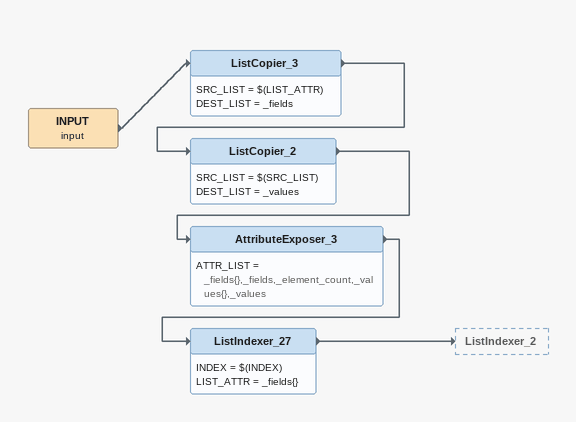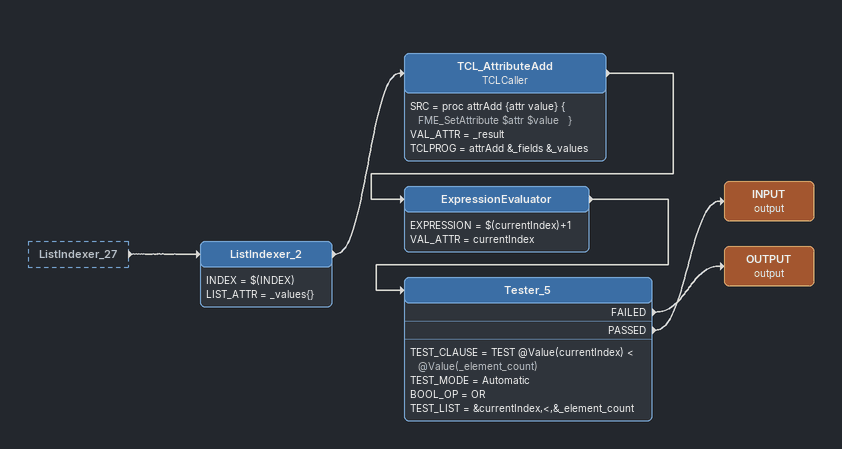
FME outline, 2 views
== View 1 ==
INPUT (input)
    -> ListCopier_3
ListCopier_3
    SRC_LIST = $(LIST_ATTR)
    DEST_LIST = _fields
    -> ListCopier_2
ListCopier_2
    SRC_LIST = $(SRC_LIST)
    DEST_LIST = _values
    -> AttributeExposer_3
AttributeExposer_3
    ATTR_LIST = _fields{},_fields,_element_count,_values{},_values
    -> ListIndexer_27
ListIndexer_27
    INDEX = $(INDEX)
    LIST_ATTR = _fields{}
    -> ListIndexer_2

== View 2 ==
ListIndexer_27 [outside]
    -> ListIndexer_2
ListIndexer_2
    INDEX = $(INDEX)
    LIST_ATTR = _values{}
    -> TCL_AttributeAdd
TCL_AttributeAdd: TCLCaller
    SRC = proc attrAdd {attr value} {  FME_SetAttribute $attr $value   }
    VAL_ATTR = _result
    TCLPROG = attrAdd &_fields &_values
    -> ExpressionEvaluator
ExpressionEvaluator
    EXPRESSION = $(currentIndex)+1
    VAL_ATTR = currentIndex
    -> Tester_5
Tester_5
    TEST_CLAUSE = TEST @Value(currentIndex) < @Value(_element_count)
    TEST_MODE = Automatic
    BOOL_OP = OR
    TEST_LIST = &currentIndex,<,&_element_count
    FAILED -> OUTPUT (output)
    PASSED -> INPUT (output)
INPUT (output)
OUTPUT (output)
